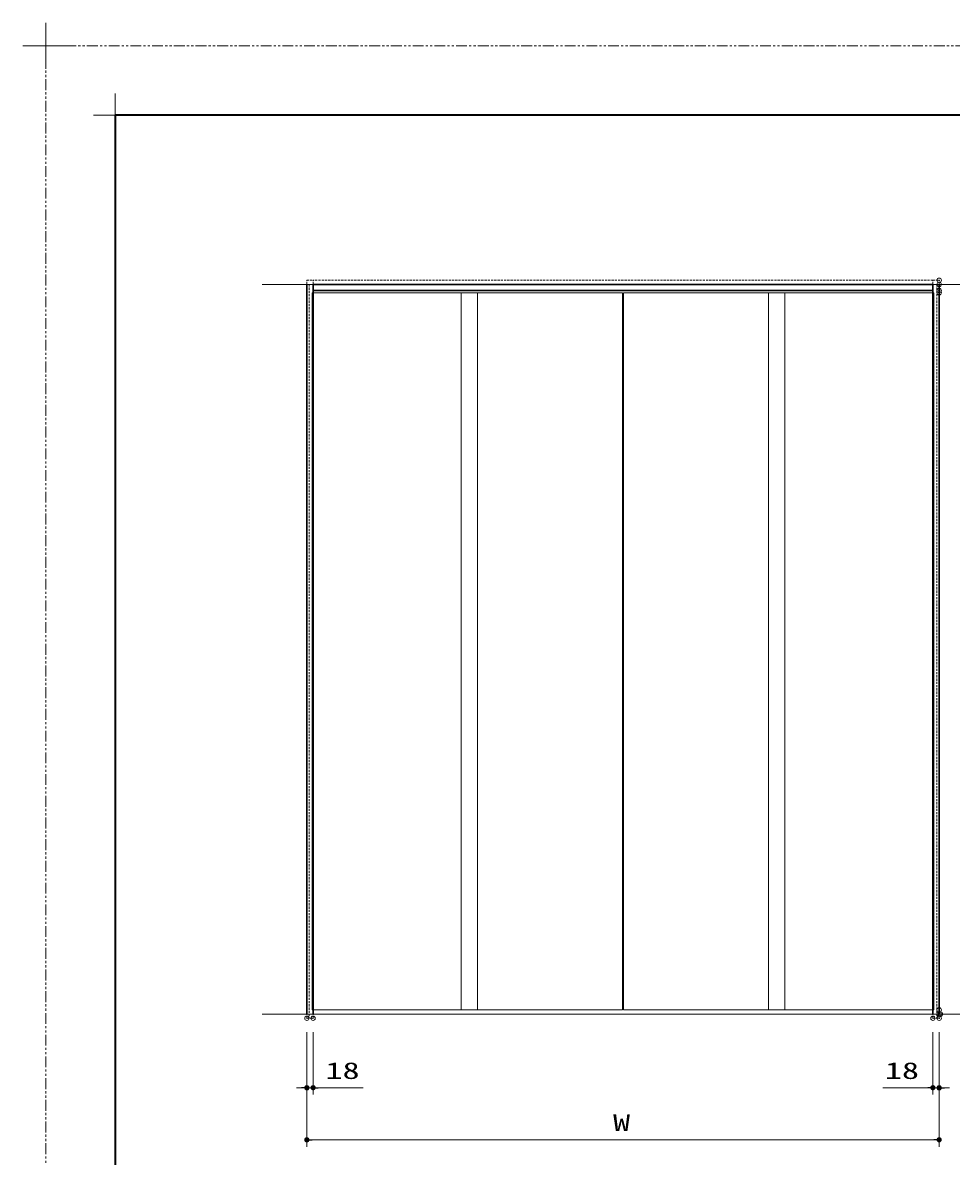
# Model space of a CAD drawing. Units: millimetres, scale not verified. Extents: x -1306 to 1306, y -607 to 607.
# Drawn here: x -1306 to -772, y -45 to 607 of the extents above; entities that cross this region are included whole.
import ezdxf
from ezdxf.enums import TextEntityAlignment as Align

# ---------------------------------------------------------------- set-up
doc = ezdxf.new("R2010")
doc.units = ezdxf.units.MM
doc.header["$LTSCALE"] = 5
doc.header["$PDMODE"] = 32
doc.header["$PDSIZE"] = 2.5
doc.linetypes.add('USER1', pattern=[0.375, 0.25, -0.125])
doc.linetypes.add('USER2', pattern=[2.5, 1.25, -0.25, 0.25, -0.25, 0.25, -0.25])
for name, color, linetype, lineweight in [('0-1_線(水)', 4, 'Continuous', 9), ('0-2_線(白)', 7, 'Continuous', 30), ('0-3_線(黄)', 2, 'Continuous', 15), ('0-4_点線(水)', 4, 'USER1', 9), ('0-5_寸法線', 3, 'Continuous', 13), ('0-6_0', 3, 'Continuous', 25), ('0-7_DEFPOINTS', 7, 'Continuous', 5), ('0-A_陰線', 1, 'USER2', 9), ('0-C_図面枠', 7, 'Continuous', 35), ('0-D_一般', 7, 'Continuous', 5)]:
    doc.layers.add(name, color=color, linetype=linetype, lineweight=lineweight)
doc.styles.add('ＭＳ ゴシック', font='')
doc.styles.get('ＭＳ ゴシック').set_extended_font_data('MS Gothic')

# ---------------------------------------------------------------- blocks, each defined once
blk = doc.blocks.new('_DOT')
at = {"layer": '0-6_0'}
blk.add_line((-2.5, 0), (-5, 0), dxfattribs=at)
for points in [[(0, 0), (-2.5, 0), (-2.48, 0.313)], [(0, 0), (-2.48, -0.313), (-2.5, 0)], [(0, 0), (-2.48, 0.313), (-2.421, 0.622)], [(0, 0), (-2.421, -0.622), (-2.48, -0.313)], [(0, 0), (-2.421, 0.622), (-2.324, 0.92)], [(0, 0), (-2.324, -0.92), (-2.421, -0.622)], [(0, 0), (-2.324, 0.92), (-2.191, 1.204)], [(0, 0), (-2.191, -1.204), (-2.324, -0.92)], [(0, 0), (-2.191, 1.204), (-2.023, 1.469)], [(0, 0), (-2.023, -1.469), (-2.191, -1.204)], [(0, 0), (-2.023, 1.469), (-1.822, 1.711)], [(0, 0), (-1.822, -1.711), (-2.023, -1.469)], [(0, 0), (-1.822, 1.711), (-1.594, 1.926)], [(0, 0), (-1.594, -1.926), (-1.822, -1.711)], [(0, 0), (-1.594, 1.926), (-1.34, 2.111)], [(0, 0), (-1.34, -2.111), (-1.594, -1.926)], [(0, 0), (-1.34, 2.111), (-1.064, 2.262)], [(0, 0), (-1.064, -2.262), (-1.34, -2.111)], [(0, 0), (-1.064, 2.262), (-0.773, 2.378)], [(0, 0), (-0.773, -2.378), (-1.064, -2.262)], [(0, 0), (-0.773, 2.378), (-0.468, 2.456)], [(0, 0), (-0.468, -2.456), (-0.773, -2.378)], [(0, 0), (-0.468, 2.456), (-0.157, 2.495)], [(0, 0), (-0.157, -2.495), (-0.468, -2.456)], [(0, 0), (-0.157, 2.495), (0.157, 2.495)], [(0, 0), (0.157, -2.495), (-0.157, -2.495)], [(0, 0), (0.157, 2.495), (0.468, 2.456)], [(0, 0), (0.468, 2.456), (0.773, 2.378)], [(0, 0), (0.773, 2.378), (1.064, 2.262)], [(0, 0), (1.064, 2.262), (1.34, 2.111)], [(0, 0), (1.34, 2.111), (1.594, 1.926)], [(0, 0), (1.594, 1.926), (1.822, 1.711)], [(0, 0), (1.822, 1.711), (2.023, 1.469)], [(0, 0), (2.023, 1.469), (2.191, 1.204)], [(0, 0), (2.191, 1.204), (2.324, 0.92)], [(0, 0), (2.324, 0.92), (2.421, 0.622)], [(0, 0), (2.421, 0.622), (2.48, 0.313)], [(0, 0), (2.48, 0.313), (2.5, 0)], [(0, 0), (0.468, -2.456), (0.157, -2.495)], [(0, 0), (0.773, -2.378), (0.468, -2.456)], [(0, 0), (1.064, -2.262), (0.773, -2.378)], [(0, 0), (1.34, -2.111), (1.064, -2.262)], [(0, 0), (1.594, -1.926), (1.34, -2.111)], [(0, 0), (1.822, -1.711), (1.594, -1.926)], [(0, 0), (2.023, -1.469), (1.822, -1.711)], [(0, 0), (2.191, -1.204), (2.023, -1.469)], [(0, 0), (2.324, -0.92), (2.191, -1.204)], [(0, 0), (2.421, -0.622), (2.324, -0.92)], [(0, 0), (2.48, -0.313), (2.421, -0.622)], [(0, 0), (2.5, 0), (2.48, -0.313)]]:
    blk.add_solid(points, dxfattribs=at)
blk = doc.blocks.new('グループ-13-1')
at = {"layer": '0-D_一般'}
for p, q in [((62041.6, -14029.5), (62041.6, -13365.5)), ((61709.6, -13697.5), (62373.6, -13697.5))]:
    blk.add_line(p, q, dxfattribs=at)

msp = doc.modelspace()

# ---------------------------------------------------------------- linework, layer by layer
at = {"layer": '0-1_線(水)'}
for p, q in [((-1139.542, 39.054), (-1139.542, 451.854)), ((-960.942, 451.854), (-1139.542, 451.854)), ((-781.742, 451.854), (-960.342, 451.854)), ((-781.742, 451.854), (-781.742, 39.054)), ((-1139.542, 39.054), (-960.942, 39.054)), ((-960.342, 39.054), (-781.742, 39.054))]:
    msp.add_line(p, q, dxfattribs=at)
at = {"layer": '0-2_線(白)'}
for p, q in [((-1142.642, 456.654), (-1142.642, 36.654)), ((-1139.042, 456.654), (-1139.042, 36.654)), ((-1139.042, 456.654), (-782.242, 456.654)), ((-782.242, 453.054), (-1139.042, 453.054)), ((-782.242, 36.654), (-782.242, 456.654)), ((-778.642, 36.654), (-778.642, 456.654))]:
    msp.add_line(p, q, dxfattribs=at)
at = {"layer": '0-3_線(黄)'}
for p, q in [((-1168.409, 456.654), (-528.537, 456.654)), ((-1168.409, 36.654), (-511.287, 36.654))]:
    msp.add_line(p, q, dxfattribs=at)
at = {"layer": '0-4_点線(水)'}
for p, q in [((-1139.042, 456.654), (-1139.042, 459.054)), ((-782.242, 459.054), (-1139.042, 459.054)), ((-782.242, 456.654), (-782.242, 459.054)), ((-782.242, 459.054), (-778.642, 459.054)), ((-778.642, 456.654), (-778.642, 459.054)), ((-1141.242, 456.654), (-1141.242, 34.254)), ((-780.042, 456.654), (-780.042, 34.254)), ((-1142.642, 34.254), (-1142.642, 36.654)), ((-1142.642, 34.254), (-1139.042, 34.254)), ((-1139.042, 34.254), (-1139.042, 36.654)), ((-782.242, 34.254), (-782.242, 36.654)), ((-782.242, 34.254), (-778.642, 34.254)), ((-778.642, 34.254), (-778.642, 36.654))]:
    msp.add_line(p, q, dxfattribs=at)
msp.add_lwpolyline([(-1142.642, 456.654), (-1142.642, 459.054), (-1139.042, 459.054)], dxfattribs=at)
at = {"layer": '0-5_寸法線'}
for p, q in [((-1053.742, 39.054), (-1053.742, 451.854)), ((-1044.342, 451.854), (-1044.342, 39.054)), ((-960.942, 451.854), (-960.942, 39.054)), ((-960.342, 39.054), (-960.342, 451.854)), ((-876.942, 39.054), (-876.942, 451.854)), ((-867.542, 451.854), (-867.542, 39.054)), ((-1142.642, 26.254), (-1142.642, -39.746)), ((-1142.642, 26.254), (-1142.642, -9.746)), ((-1139.042, 26.254), (-1139.042, -9.746)), ((-782.242, 26.254), (-782.242, -9.746)), ((-778.642, 26.254), (-778.642, -39.746)), ((-778.642, 26.254), (-778.642, -9.746)), ((-1145.642, -5.746), (-1148.642, -5.746)), ((-1142.642, -5.746), (-1139.042, -5.746)), ((-1136.042, -5.746), (-1110.28, -5.746)), ((-785.242, -5.746), (-811.004, -5.746)), ((-778.642, -5.746), (-782.242, -5.746)), ((-775.642, -5.746), (-772.642, -5.746)), ((-781.642, -35.746), (-1139.642, -35.746))]:
    msp.add_line(p, q, dxfattribs=at)
at = {"layer": '0-7_DEFPOINTS'}
for p, q in [((-1252.964, 541.55), (-1252.964, 566.45)), ((-1265.414, 554), (-1240.514, 554))]:
    msp.add_line(p, q, dxfattribs=at)
for p in [(-778.642, 459.054), (-778.642, 456.654), (-778.642, 453.054), (-778.642, 451.854), (-778.642, 39.054), (-1142.642, 34.254), (-1139.042, 34.254), (-782.242, 34.254), (-778.642, 36.654), (-778.642, 34.254), (-778.642, 34.254), (-777.842, 36.654), (-777.842, 36.654), (-1142.642, -5.746), (-778.642, -5.746), (-1142.642, -35.746)]:
    msp.add_point(p, dxfattribs=at)
at = {"layer": '0-A_陰線', "color": 4}
for p in [(387.036, 594), (-1292.964, -594)]:
    msp.add_line(p, (-1292.964, 594), dxfattribs=at)
at = {"layer": '0-C_図面枠'}
msp.add_lwpolyline([(-1252.964, -554), (347.036, -554), (347.036, 554), (-1252.964, 554)], close=True, dxfattribs=at)

# ---------------------------------------------------------------- block references
at = {"layer": '0-5_寸法線', "xscale": 0.6, "yscale": 0.6}
for p in [(-1142.642, -5.746), (-782.242, -5.746), (-778.642, -35.746)]:
    msp.add_blockref('_DOT', p, dxfattribs=at)
at = {"layer": '0-5_寸法線', "xscale": 0.6, "yscale": 0.6, "rotation": 180}
for p in [(-1139.042, -5.746), (-778.642, -5.746), (-1142.642, -35.746)]:
    msp.add_blockref('_DOT', p, dxfattribs=at)
at = {"layer": '0-A_陰線', "xscale": 0.04, "yscale": 0.04}
msp.add_blockref('グループ-13-1', (-3774.629, 1141.9), dxfattribs=at)

# ---------------------------------------------------------------- texts
at = {"layer": '0-5_寸法線', "style": 'ＭＳ ゴシック', "width": 1.5}
for s, p in [('18', (-1131.899, -3.596)), ('18', (-809.861, -3.596)), ('W', (-966.357, -33.596))]:
    msp.add_text(s, height=9.604, dxfattribs=at).set_placement(p, align=Align.BOTTOM_LEFT)

doc.saveas('drawing.dxf')
